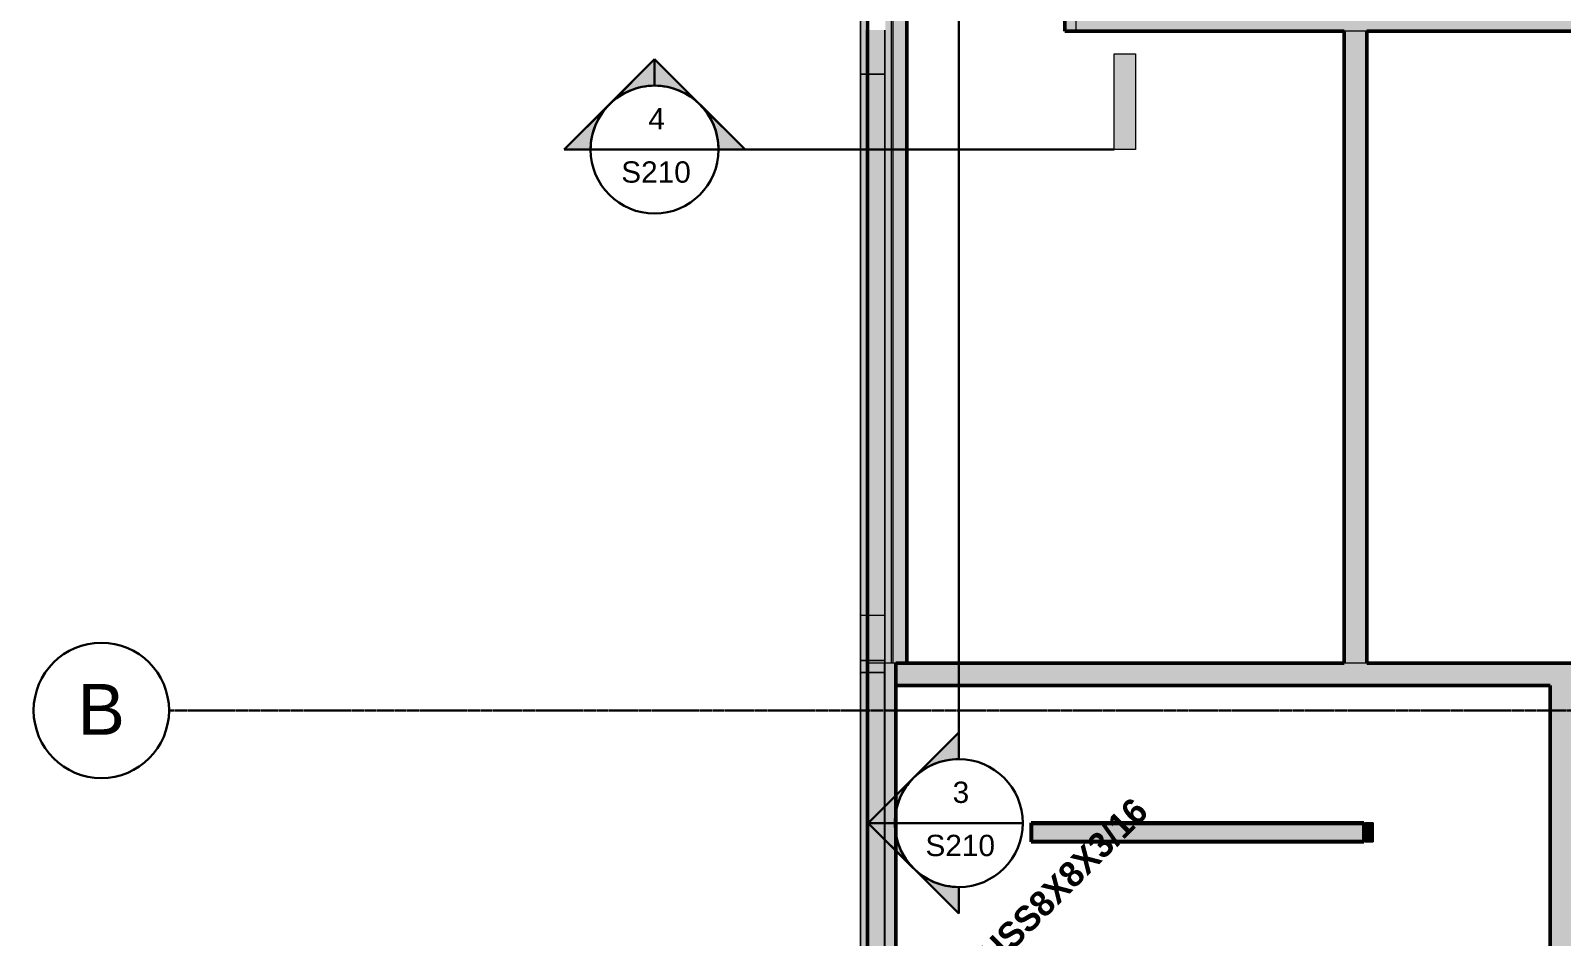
# Model space of a CAD drawing. Header units: inches. Extents: x -4126 to 2305, y -1116 to 12338.
# Drawn here: x -4126 to -3583, y 11454 to 11775 of the extents above; entities that cross this region are included whole.
import ezdxf

# ---------------------------------------------------------------- set-up
doc = ezdxf.new("R2010")
doc.units = ezdxf.units.IN
doc.header["$MEASUREMENT"] = 0
doc.linetypes.add('Grid Line 1_2_', pattern=[0.875, 0.5, -0.125, 0.125, -0.125])
for name, color, linetype, lineweight in [('A-WALL', 113, 'Continuous', 13), ('G-ANNO-SYMB', 111, 'Continuous', 30), ('I-WALL', 2, 'Continuous', 13), ('S-COLS-IDEN', 171, 'Continuous', 30), ('S-FNDN', 32, 'Continuous', 13), ('S-GRID', 1, 'Continuous', 9), ('S-GRID-IDEN', 1, 'Continuous', 30)]:
    doc.layers.add(name, color=color, linetype=linetype, lineweight=lineweight)
doc.styles.add('Arial', font='arial.ttf', dxfattribs={"height": 18})
doc.styles.add('Arial_1', font='arial.ttf', dxfattribs={"height": 7.559055})
doc.styles.add('Century Gothic_B', font='GOTHICB.TTF', dxfattribs={"height": 9})

# ---------------------------------------------------------------- blocks, each defined once
blk = doc.blocks.new('CTR - 1st Phase - Shell_rvt-1-FRAMING PLAN - 1ST FLOOR')
at = {"layer": 'A-WALL', "lineweight": 5, "transparency": 33554585}
h = blk.add_hatch(color=13, dxfattribs=at)
h.paths.add_polyline_path([(-3829.32, 11551.9), (-3829.32, 11567.79), (-3831.82, 11567.79), (-3831.82, 11551.9)], flags=0)
h.paths.add_polyline_path([(-3831.82, 11759.79), (-3829.32, 11759.79), (-3829.32, 11775.36), (-3830.2, 11775.36), (-3830.2, 11782.61), (-3829.32, 11782.61), (-3829.32, 11786.99), (-3831.82, 11786.99), (-3831.82, 11772.87)], flags=0)
h.paths.add_polyline_path([(-3831.82, 11826.99), (-3829.32, 11826.99), (-3829.32, 11830.99), (-3831.82, 11830.99)], flags=0)
h = blk.add_hatch(color=13, dxfattribs=at)
h.paths.add_polyline_path([(-3823.2, 11551.9), (-3823.2, 11567.79), (-3829.32, 11567.79), (-3829.32, 11551.9)], flags=0)
h.paths.add_polyline_path([(-3826.78, 11759.79), (-3823.2, 11759.79), (-3823.2, 11775.36), (-3829.32, 11775.36), (-3829.32, 11759.79)], flags=0)
h.paths.add_polyline_path([(-3823.2, 11782.61), (-3823.2, 11786.99), (-3829.32, 11786.99), (-3829.32, 11782.61), (-3827.6, 11782.61)], flags=0)
h.paths.add_polyline_path([(-3829.32, 11826.99), (-3823.2, 11826.99), (-3823.2, 11830.99), (-3829.32, 11830.99), (-3829.32, 11828.15)], flags=0)
for points in [[(-3829.32, 11567.79), (-3829.32, 11759.79), (-3831.82, 11759.79), (-3831.82, 11567.79)], [(-3823.2, 11567.79), (-3823.2, 11759.79), (-3829.32, 11759.79), (-3829.32, 11567.79)], [(-3829.32, 11445.99), (-3829.32, 11551.9), (-3831.82, 11551.9), (-3831.82, 11445.99), (-3829.65, 11445.99)]]:
    blk.add_hatch(color=13, dxfattribs=at).paths.add_polyline_path(points, flags=0)
h = blk.add_hatch(color=13, dxfattribs=at)
h.paths.add_polyline_path([(-3829.32, 11430.08), (-3823.82, 11430.08), (-3823.82, 11430.99), (-3829.32, 11430.99)], flags=0)
h.paths.add_polyline_path([(-3823.82, 11434.39), (-3823.82, 11438.99), (-3823.2, 11438.99), (-3823.2, 11551.9), (-3829.32, 11551.9), (-3829.32, 11434.39), (-3829.11, 11434.39)], flags=0)
at = {"layer": 'A-WALL', "color": 33}
for p, q in [((-3831.82, 11551.9), (-3831.82, 11933.34)), ((-3823.2, 11775.36), (-3823.2, 11556.21)), ((-3829.32, 11759.79), (-3831.82, 11759.79)), ((-3823.2, 11759.79), (-3829.32, 11759.79)), ((-3829.32, 11567.79), (-3831.82, 11567.79)), ((-3823.2, 11567.79), (-3829.32, 11567.79)), ((-3823.2, 11556.21), (-3823.2, 11551.9)), ((-3831.82, 11551.9), (-3829.32, 11551.9)), ((-3831.82, 11547.59), (-3831.82, 11551.9)), ((-3829.32, 11551.9), (-3823.2, 11551.9)), ((-3823.2, 11551.9), (-3823.2, 11547.59)), ((-3831.82, 11445.99), (-3831.82, 11547.59)), ((-3829.32, 11547.59), (-3831.82, 11547.59)), ((-3831.82, 11547.59), (-3829.32, 11547.59)), ((-3823.2, 11547.59), (-3829.32, 11547.59)), ((-3829.32, 11547.59), (-3823.2, 11547.59)), ((-3823.2, 11547.59), (-3823.2, 11438.99))]:
    blk.add_line(p, q, dxfattribs=at)
at = {"layer": 'A-WALL', "color": 253}
for p, q in [((-3831.82, 11786.99), (-3831.82, 11759.79)), ((-3831.82, 11759.79), (-3831.82, 11567.79)), ((-3831.82, 11759.79), (-3829.32, 11759.79)), ((-3831.82, 11567.79), (-3831.82, 11551.9)), ((-3829.32, 11567.79), (-3831.82, 11567.79)), ((-3829.32, 11551.9), (-3831.82, 11551.9)), ((-3831.82, 11551.9), (-3831.82, 11445.99))]:
    blk.add_line(p, q, dxfattribs=at)
at = {"layer": 'A-WALL', "color": 9}
for p, q in [((-3823.2, 11759.79), (-3823.2, 11775.36)), ((-3829.32, 11759.79), (-3823.2, 11759.79)), ((-3823.2, 11567.79), (-3823.2, 11759.79)), ((-3823.2, 11567.79), (-3829.32, 11567.79)), ((-3823.2, 11551.9), (-3823.2, 11567.79)), ((-3823.2, 11551.9), (-3829.32, 11551.9)), ((-3823.2, 11430.99), (-3823.2, 11551.9))]:
    blk.add_line(p, q, dxfattribs=at)
blk = doc.blocks.new('CTR - 1st Phase -Stairs _ Elevators_rvt-1-FRAMING PLAN - 1ST FLOOR')
at = {"layer": 'I-WALL', "lineweight": 5, "transparency": 33554585}
for points in [[(-3653.32, 11487.61), (-3653.32, 11488.24), (-3770.7, 11488.24), (-3770.7, 11493.74), (-3653.32, 11493.74), (-3653.32, 11494.36), (-3771.32, 11494.36), (-3771.32, 11487.61), (-3660.32, 11487.61)], [(-3653.32, 11487.61), (-3653.07, 11487.61), (-3653.07, 11494.36), (-3653.32, 11494.36), (-3653.32, 11488.24)], [(-3652.32, 11487.61), (-3650.07, 11487.61), (-3650.07, 11494.36), (-3653.07, 11494.36), (-3653.07, 11487.61)], [(-3770.7, 11488.24), (-3653.32, 11488.24), (-3653.32, 11493.74), (-3770.7, 11493.74)]]:
    blk.add_hatch(color=10, dxfattribs=at).paths.add_polyline_path(points, flags=0)
at = {"layer": 'A-WALL', "color": 253}
for p, q in [((-3770.7, 11488.24), (-3770.7, 11493.74)), ((-3770.7, 11493.74), (-3653.32, 11493.74)), ((-3770.7, 11488.24), (-3653.32, 11488.24))]:
    blk.add_line(p, q, dxfattribs=at)
at = {"layer": 'I-WALL', "color": 53, "lineweight": 50}
for p, q in [((-3771.32, 11493.74), (-3771.32, 11494.36)), ((-3771.32, 11494.36), (-3653.32, 11494.36)), ((-3653.32, 11494.36), (-3653.32, 11487.61)), ((-3771.32, 11488.24), (-3771.32, 11493.74)), ((-3771.32, 11487.61), (-3771.32, 11488.24)), ((-3653.32, 11487.61), (-3771.32, 11487.61))]:
    blk.add_line(p, q, dxfattribs=at)
at = {"layer": 'I-WALL', "color": 254}
for p, q in [((-3771.32, 11494.36), (-3771.32, 11487.61)), ((-3771.32, 11494.36), (-3653.32, 11494.36)), ((-3653.32, 11493.74), (-3653.32, 11494.36)), ((-3653.07, 11494.36), (-3650.07, 11494.36)), ((-3653.07, 11494.36), (-3653.07, 11487.61)), ((-3650.07, 11494.36), (-3650.07, 11487.61)), ((-3653.32, 11487.61), (-3771.32, 11487.61)), ((-3653.32, 11487.61), (-3653.32, 11488.24)), ((-3650.07, 11487.61), (-3653.07, 11487.61))]:
    blk.add_line(p, q, dxfattribs=at)
at = {"layer": 'I-WALL', "color": 253}
for p, q in [((-3650.07, 11494.36), (-3653.07, 11494.36)), ((-3650.07, 11494.36), (-3650.07, 11487.61)), ((-3653.07, 11487.61), (-3650.07, 11487.61))]:
    blk.add_line(p, q, dxfattribs=at)
at = {"layer": 'I-WALL', "color": 9}
blk.add_line((-3653.32, 11488.24), (-3653.32, 11493.74), dxfattribs=at)
blk = doc.blocks.new('Grid - Grid Head - Circle-1738874-FRAMING PLAN - 1ST FLOOR')
at = {"layer": 'S-GRID-IDEN'}
for start, end in [(360, 180), (180, 360)]:
    blk.add_arc((0, 0), 0.25, start, end, dxfattribs=at)
blk = doc.blocks.new('Section - Extremo inicial de sección - Rellenado-1561-FRAMING PLAN - 1ST FLOOR')
at = {"layer": 'G-ANNO-SYMB', "lineweight": 9}
h = blk.add_hatch(color=256, dxfattribs=at)
edge = h.paths.add_edge_path(flags=0)
edge.add_line((-0.2362, 0.3341), (-0.2362, 0.2362))
edge.add_arc((-0.2362, 0), 0.2362, 90, 135)
edge.add_line((-0.4033, 0.167), (-0.2362, 0.3341))
h = blk.add_hatch(color=256, dxfattribs=at)
edge = h.paths.add_edge_path(flags=0)
edge.add_line((-0.2362, 0.3341), (-0.0692, 0.167))
edge.add_arc((-0.2362, 0), 0.2362, 45, 90)
edge.add_line((-0.2362, 0.2362), (-0.2362, 0.3341))
h = blk.add_hatch(color=256, dxfattribs=at)
edge = h.paths.add_edge_path(flags=0)
edge.add_line((-0.5703, 0), (-0.4033, 0.167))
edge.add_arc((-0.2362, 0), 0.2362, 135, 180)
edge.add_line((-0.4724, 0), (-0.5703, 0))
h = blk.add_hatch(color=256, dxfattribs=at)
edge = h.paths.add_edge_path(flags=0)
edge.add_line((0.0978, 0), (0, 0))
edge.add_arc((-0.2362, 0), 0.2362, 360, 405)
edge.add_line((-0.0692, 0.167), (0.0978, 0))
at = {"layer": 'G-ANNO-SYMB'}
for p, q in [((-0.2362, 0.3341), (-0.5703, 0)), ((-0.2362, 0.3341), (-0.4033, 0.167)), ((-0.2362, 0.3341), (0.0978, 0)), ((-0.2362, 0.2362), (-0.2362, 0.3341)), ((-0.2362, 0.3341), (-0.2362, 0.2362)), ((-0.0692, 0.167), (-0.2362, 0.3341)), ((-0.4033, 0.167), (-0.5703, 0)), ((0.0978, 0), (-0.0692, 0.167)), ((-0.5703, 0), (-0.4724, 0)), ((0, 0), (0.0978, 0)), ((-0.4724, 0), (-0.5703, 0)), ((0, 0), (0.0978, 0))]:
    blk.add_line(p, q, dxfattribs=at)
for start, end in [(360, 180), (90, 135), (45, 90), (135, 180), (360, 45), (180, 360)]:
    blk.add_arc((-0.2362, 0), 0.2362, start, end, dxfattribs=at)
blk = doc.blocks.new('Section - Extremo final de sección - Rellenado-14997-FRAMING PLAN - 1ST FLOOR')
at = {"layer": 'G-ANNO-SYMB', "lineweight": 9}
blk.add_hatch(color=256, dxfattribs=at).paths.add_polyline_path([(0, 0.3543), (0, 0), (-0.0787, 0), (-0.0787, 0.3543)], flags=0)
for p, q in [((0, 0.3543), (-0.0787, 0.3543)), ((-0.0787, 0.3543), (-0.0787, 0)), ((0, 0), (0, 0.3543)), ((-0.0787, 0), (0, 0))]:
    blk.add_line(p, q, dxfattribs=at)

msp = doc.modelspace()

# ---------------------------------------------------------------- hatches: boundary and pattern name
at = {"layer": 'A-WALL', "transparency": 33554483}
h = msp.add_hatch(color=256, dxfattribs=at)
h.paths.add_polyline_path([(-3199.649, 11774.989), (-3199.607, 11774.989), (-3199.649, 11782.989), (-3203.324, 11782.989), (-3203.324, 11774.989), (-3200.024, 11774.989)], flags=0)
h.paths.add_polyline_path([(-3755.324, 11774.989), (-3755.324, 11786.989), (-3759.324, 11786.989), (-3759.324, 11774.989)], flags=0)
at = {"layer": 'A-WALL', "lineweight": 5, "transparency": 33554483}
msp.add_hatch(color=256, dxfattribs=at).paths.add_polyline_path([(-3211.324, 11774.989), (-3211.324, 11782.989), (-3755.324, 11782.989), (-3755.324, 11774.989), (-3247.072, 11774.989)], flags=0)
at = {"layer": 'A-WALL', "transparency": 33554483}
for points in [[(-3660.324, 11550.989), (-3652.324, 11550.989), (-3652.324, 11774.989), (-3660.324, 11774.989), (-3660.324, 11551.974)], [(-3819.324, 11542.989), (-3587.324, 11542.989), (-3587.324, 11550.989), (-3819.324, 11550.989)], [(-3587.324, 11438.989), (-3579.324, 11438.989), (-3579.324, 11550.989), (-3587.324, 11550.989), (-3587.324, 11439.751)]]:
    msp.add_hatch(color=256, dxfattribs=at).paths.add_polyline_path(points, flags=0)
at = {"layer": 'S-FNDN', "transparency": 33554483}
msp.add_hatch(color=256, dxfattribs=at).paths.add_polyline_path([(-3823.199, 11550.989), (-3815.324, 11550.989), (-3815.324, 11830.989), (-3823.199, 11830.989), (-3823.199, 11782.614), (-3822.949, 11782.614), (-3822.949, 11775.364), (-3823.199, 11775.364), (-3823.199, 11551.902)], flags=0)
h = msp.add_hatch(color=256, dxfattribs=at)
h.paths.add_polyline_path([(-3823.324, 9901.189), (-3823.324, 9961.902), (-3819.324, 9961.902), (-3819.324, 9962.021), (-3823.324, 9962.062), (-3823.324, 10009.089), (-3829.324, 10009.056), (-3829.324, 9901.189)], flags=0)
h.paths.add_polyline_path([(-3823.199, 11438.989), (-3819.324, 11438.989), (-3819.324, 11550.989), (-3823.199, 11550.989), (-3823.199, 11439.158)], flags=0)

# ---------------------------------------------------------------- linework, layer by layer
at = {"layer": 'A-WALL', "lineweight": 50}
for p, q in [((-3759.324, 11774.989), (-3759.324, 11830.989)), ((-3660.324, 11774.989), (-3759.324, 11774.989)), ((-3660.324, 11550.989), (-3660.324, 11774.989)), ((-3480.324, 11774.989), (-3652.324, 11774.989)), ((-3652.324, 11774.989), (-3652.324, 11550.989)), ((-3819.324, 11542.989), (-3819.324, 11550.989)), ((-3815.324, 11550.989), (-3660.324, 11550.989)), ((-3652.324, 11550.989), (-3489.324, 11550.989)), ((-3587.324, 11542.989), (-3819.324, 11542.989)), ((-3587.324, 11542.989), (-3587.324, 11430.989))]:
    msp.add_line(p, q, dxfattribs=at)
at = {"layer": 'A-WALL'}
for p, q in [((-3755.324, 11774.989), (-3755.324, 11830.989)), ((-3472.324, 11774.989), (-3660.324, 11774.989)), ((-3652.324, 11550.989), (-3660.324, 11550.989))]:
    msp.add_line(p, q, dxfattribs=at)
at = {"layer": 'G-ANNO-SYMB'}
for p, q in [((-3796.957, 11516.931), (-3796.957, 11862.972)), ((-3927.487, 11732.989), (-3882.133, 11732.989)), ((-3882.133, 11732.989), (-3741.911, 11732.989)), ((-3819.634, 11494.254), (-3774.28, 11494.254))]:
    msp.add_line(p, q, dxfattribs=at)
at = {"layer": 'S-FNDN', "lineweight": 50}
for p, q in [((-3829.324, 9899.189), (-3829.324, 12087.189)), ((-3815.324, 11830.989), (-3815.324, 11550.989)), ((-3815.324, 11550.989), (-3819.324, 11550.989)), ((-3819.324, 11542.989), (-3819.324, 9901.189))]:
    msp.add_line(p, q, dxfattribs=at)
at = {"layer": 'S-FNDN'}
for p, q in [((-3820.824, 11550.989), (-3820.824, 11830.989)), ((-3820.324, 11830.989), (-3820.324, 11550.989)), ((-3819.324, 11550.989), (-3829.324, 11550.989)), ((-3823.324, 9897.189), (-3823.324, 11550.989))]:
    msp.add_line(p, q, dxfattribs=at)
at = {"layer": 'S-GRID', "linetype": 'Grid Line 1_2_', "lineweight": 30}
msp.add_line((-1814.206, 11534.189), (-4076.95, 11534.189), dxfattribs=at)

# ---------------------------------------------------------------- block references
at = {"lineweight": 5}
for name in ['CTR - 1st Phase - Shell_rvt-1-FRAMING PLAN - 1ST FLOOR', 'CTR - 1st Phase -Stairs _ Elevators_rvt-1-FRAMING PLAN - 1ST FLOOR']:
    msp.add_blockref(name, (0, 0), dxfattribs=at)
at = {"layer": 'G-ANNO-SYMB', "extrusion": (0, 0, -1), "xscale": 95.99999999999994, "yscale": 95.99999999999994, "zscale": 95.99999999999994}
msp.add_blockref('Section - Extremo final de sección - Rellenado-14997-FRAMING PLAN - 1ST FLOOR', (3741.911, 11732.989), dxfattribs=at)
at = {"layer": 'G-ANNO-SYMB', "xscale": 95.99999999999994, "yscale": 95.99999999999994, "zscale": 95.99999999999994}
msp.add_blockref('Section - Extremo inicial de sección - Rellenado-1561-FRAMING PLAN - 1ST FLOOR', (-3882.133, 11732.989), dxfattribs=at)
at = {"layer": 'G-ANNO-SYMB', "xscale": 95.99999999999994, "yscale": 95.99999999999994, "zscale": 95.99999999999994, "rotation": 90}
msp.add_blockref('Section - Extremo inicial de sección - Rellenado-1561-FRAMING PLAN - 1ST FLOOR', (-3796.957, 11516.931), dxfattribs=at)
at = {"layer": 'S-GRID-IDEN', "xscale": 95.99999999999994, "yscale": 95.99999999999994, "zscale": 95.99999999999994, "rotation": 89.99999999999987}
msp.add_blockref('Grid - Grid Head - Circle-1738874-FRAMING PLAN - 1ST FLOOR', (-4100.95, 11534.189), dxfattribs=at)

# ---------------------------------------------------------------- texts
at = {"layer": 'G-ANNO-SYMB', "lineweight": 9, "attachment_point": 1, "style": 'Arial_1'}
for s, insert, char_height, width in [('4', (-3906.993, 11747.689), 7.559, 7.272), ('S210', (-3916.631, 11728.833), 7.5591, 30.603), ('3', (-3799.14, 11508.953), 7.559, 7.272), ('S210', (-3808.778, 11490.097), 7.5591, 30.603)]:
    msp.add_mtext(s, dxfattribs=dict(at, insert=insert, char_height=char_height, width=width))
at = {"layer": 'S-COLS-IDEN', "lineweight": 9, "insert": (-3817.926, 11421.655), "char_height": 9, "width": 148.773, "attachment_point": 1, "rotation": 45, "style": 'Century Gothic_B'}
msp.add_mtext('P1.1 -  HSS8X8X3/16', dxfattribs=at)
at = {"layer": 'S-GRID-IDEN', "lineweight": 9, "insert": (-4109.356, 11543.57), "char_height": 18, "width": 20.301, "attachment_point": 1, "style": 'Arial'}
msp.add_mtext('B', dxfattribs=at)

doc.saveas('drawing.dxf')
